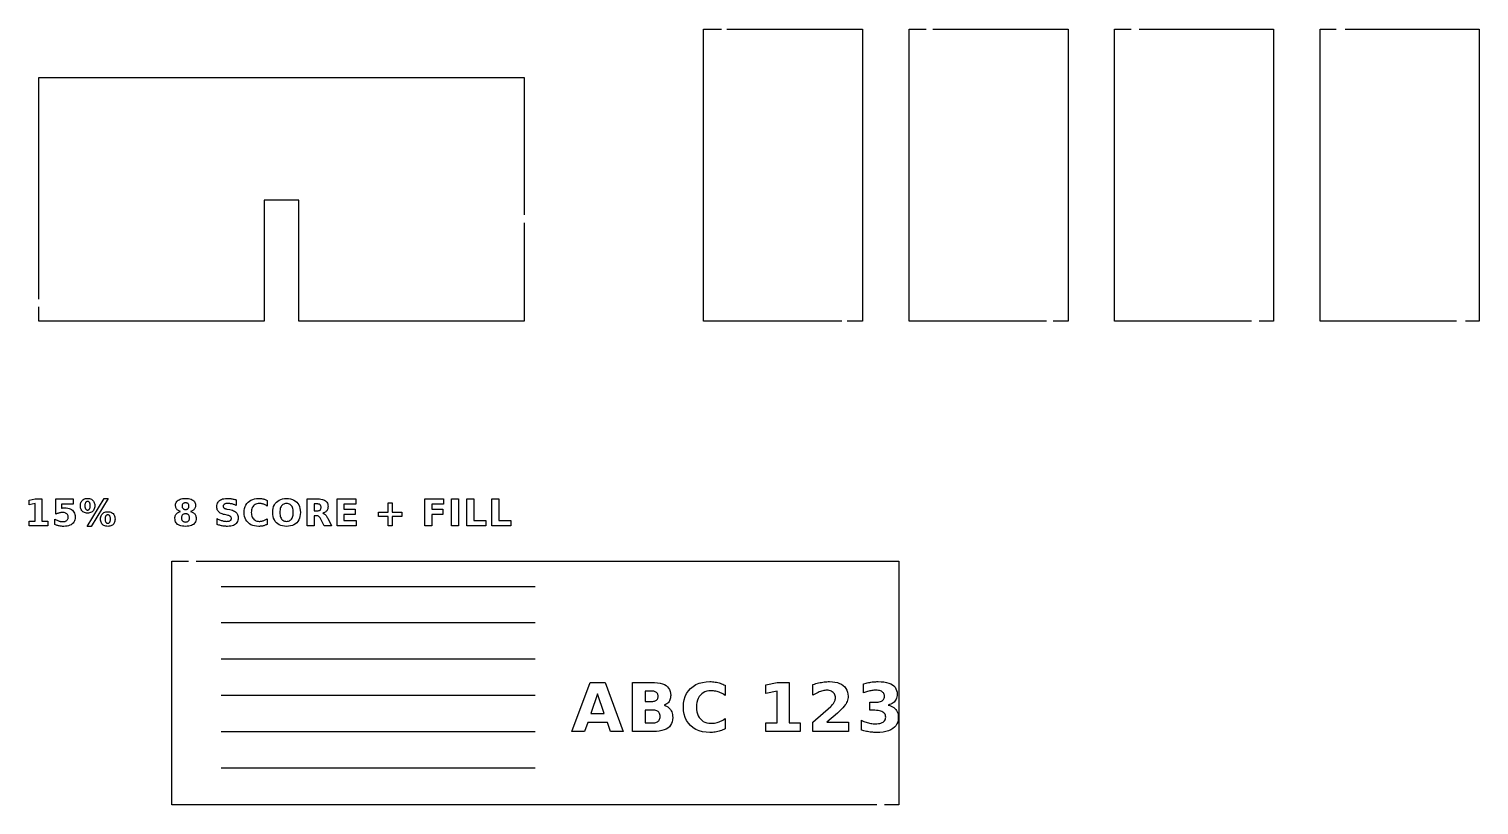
# Model space of a CAD drawing. Header units: millimetres. Extents: x 10 to 256, y 12 to 289.
# Drawn here: x 136.1 to 256.1, y 11.9 to 76.1 of the extents above; entities that cross this region are included whole.
import ezdxf

# ---------------------------------------------------------------- set-up
doc = ezdxf.new("R2010")
doc.units = ezdxf.units.MM
for name, color, linetype in [('CUT', 1, 'CONTINUOUS'), ('ENGRAVE', 5, 'CONTINUOUS'), ('SCORE', 7, 'CONTINUOUS')]:
    doc.layers.add(name, color=color, linetype=linetype)

msp = doc.modelspace()

# ---------------------------------------------------------------- linework, layer by layer
at = {"layer": 'CUT', "color": 1}
for points in [[(203.35, 51.925), (191.925, 51.925), (191.925, 76.075), (193.4, 76.075)], [(193.85, 76.075), (205.075, 76.075), (205.075, 51.925), (203.8, 51.925)], [(220.3, 51.925), (208.925, 51.925), (208.925, 76.075), (210.35, 76.075)], [(210.9, 76.075), (222.075, 76.075), (222.075, 51.925), (220.85, 51.925)], [(237.25, 51.925), (225.925, 51.925), (225.925, 76.075), (227.3, 76.075)], [(227.95, 76.075), (239.075, 76.075), (239.075, 51.925), (237.9, 51.925)], [(254.2, 51.925), (242.925, 51.925), (242.925, 76.075), (244.25, 76.075)], [(245, 76.075), (256.075, 76.075), (256.075, 51.925), (254.95, 51.925)], [(136.925, 53.75), (136.925, 72.075), (177.075, 72.075), (177.075, 60.7)], [(177.075, 60.05), (177.075, 51.925), (158.425, 51.925), (158.425, 61.925), (155.575, 61.925), (155.575, 51.925), (136.925, 51.925), (136.925, 53.1)], [(206.25, 11.925), (147.925, 11.925), (147.925, 32.075), (149.3, 32.075)], [(149.95, 32.075), (208.075, 32.075), (208.075, 11.925), (206.9, 11.925)]]:
    msp.add_lwpolyline(points, dxfattribs=at)
at = {"layer": 'ENGRAVE', "color": 5}
for points in [[(137.1755, 37.2275), (137.1755, 35.3969), (137.6828, 35.3969), (137.6828, 35), (136.1251, 35), (136.1251, 35.3969), (136.6324, 35.3969), (136.6324, 36.8366), (136.1117, 36.7292), (136.1117, 37.1201), (136.6294, 37.2275), (137.1755, 37.2275)], [(138.819, 36.4664), (138.841, 36.4717), (138.863, 36.4765), (138.885, 36.4809), (138.9071, 36.4848), (138.9292, 36.4882), (138.9515, 36.4912), (138.974, 36.4936), (138.9969, 36.4955), (139.02, 36.4969), (139.0435, 36.4977), (139.0672, 36.4979), (139.1979, 36.4923), (139.3187, 36.4753), (139.4294, 36.447), (139.53, 36.4074), (139.6207, 36.3565), (139.7013, 36.2943), (139.7706, 36.2219), (139.8273, 36.1407), (139.8714, 36.0505), (139.9029, 35.9515), (139.9218, 35.8435), (139.9281, 35.7266), (139.9212, 35.6106), (139.9006, 35.5033), (139.8663, 35.4047), (139.8183, 35.3148), (139.7566, 35.2336), (139.6811, 35.1611), (139.5935, 35.0987), (139.4952, 35.0476), (139.3863, 35.0078), (139.2667, 34.9794), (139.1365, 34.9624), (138.9956, 34.9567), (138.9325, 34.9577), (138.8697, 34.9608), (138.807, 34.9659), (138.7446, 34.973), (138.6824, 34.9821), (138.6203, 34.9933), (138.5585, 35.0065), (138.4968, 35.0219), (138.4352, 35.0394), (138.3737, 35.0589), (138.3123, 35.0806), (138.2511, 35.1044), (138.2511, 35.5565), (138.3112, 35.5231), (138.3704, 35.4927), (138.4284, 35.4651), (138.4855, 35.4405), (138.5415, 35.4187), (138.5965, 35.3998), (138.6504, 35.3839), (138.7033, 35.3708), (138.7552, 35.3607), (138.806, 35.3534), (138.8558, 35.3491), (138.9046, 35.3476), (138.9717, 35.3505), (139.0339, 35.359), (139.0912, 35.3732), (139.1436, 35.3931), (139.191, 35.4186), (139.2335, 35.4498), (139.2702, 35.4859), (139.3003, 35.526), (139.3236, 35.5701), (139.3403, 35.6183), (139.3503, 35.6704), (139.3536, 35.7266), (139.3503, 35.7832), (139.3403, 35.8357), (139.3236, 35.884), (139.3003, 35.9282), (139.2702, 35.9682), (139.2335, 36.0041), (139.191, 36.0351), (139.1436, 36.0605), (139.0912, 36.0802), (139.0339, 36.0943), (138.9717, 36.1027), (138.9046, 36.1056), (138.8628, 36.1047), (138.8202, 36.102), (138.7766, 36.0975), (138.7322, 36.0913), (138.6868, 36.0833), (138.6405, 36.0735), (138.5932, 36.0618), (138.5447, 36.0482), (138.495, 36.0326), (138.4442, 36.0151), (138.3922, 35.9957), (138.3391, 35.9743), (138.3391, 37.2275), (139.7669, 37.2275), (139.7669, 36.8053), (138.7971, 36.8053), (138.7971, 36.4606), (138.819, 36.4664)], [(141.513, 36.914), (141.535, 36.8367), (141.5483, 36.7527), (141.5527, 36.6621), (141.5483, 36.5714), (141.535, 36.4873), (141.513, 36.4099), (141.4821, 36.3391), (141.4423, 36.275), (141.3938, 36.2174), (141.3375, 36.1678), (141.2747, 36.1271), (141.2052, 36.0955), (141.1292, 36.0729), (141.0466, 36.0593), (140.9574, 36.0548), (140.8682, 36.0593), (140.7856, 36.0729), (140.7095, 36.0955), (140.6401, 36.1271), (140.5773, 36.1678), (140.521, 36.2174), (140.4724, 36.275), (140.4327, 36.3391), (140.4018, 36.4099), (140.3798, 36.4873), (140.3665, 36.5714), (140.3621, 36.6621), (140.3665, 36.7527), (140.3798, 36.8367), (140.4018, 36.914), (140.4327, 36.9847), (140.4724, 37.0486), (140.521, 37.1059), (140.5773, 37.1554), (140.6401, 37.1958), (140.7095, 37.2273), (140.7856, 37.2498), (140.8682, 37.2633), (140.9574, 37.2678), (141.0466, 37.2633), (141.1292, 37.2498), (141.2052, 37.2273), (141.2747, 37.1958), (141.3375, 37.1554), (141.3938, 37.1059), (141.4423, 37.0486), (141.4821, 36.9847), (141.513, 36.914)], [(140.9335, 34.9567), (142.3255, 37.2678), (142.6567, 37.2678), (141.2632, 34.9567), (140.9335, 34.9567)], [(148.3758, 36.3337), (148.3387, 36.3741), (148.3072, 36.4181), (148.2815, 36.4656), (148.2615, 36.5166), (148.2472, 36.571), (148.2386, 36.629), (148.2357, 36.6904), (148.2416, 36.7807), (148.2591, 36.8635), (148.2883, 36.9388), (148.3292, 37.0067), (148.3818, 37.0671), (148.4461, 37.1201), (148.5217, 37.1652), (148.6082, 37.2021), (148.7057, 37.2309), (148.8141, 37.2514), (148.9335, 37.2637), (149.0638, 37.2678), (149.1932, 37.2637), (149.3118, 37.2515), (149.4196, 37.2311), (149.5167, 37.2025), (149.603, 37.1657), (149.6785, 37.1208), (149.7427, 37.0681), (149.7953, 37.0077), (149.8362, 36.9397), (149.8655, 36.8642), (149.883, 36.7811), (149.8888, 36.6904), (149.886, 36.629), (149.8773, 36.571), (149.8629, 36.5166), (149.8427, 36.4656), (149.8168, 36.4181), (149.7851, 36.3741), (149.7478, 36.3337), (149.705, 36.2969), (149.6566, 36.2637), (149.6028, 36.2342), (149.5434, 36.2083), (149.4785, 36.1861), (149.551, 36.1631), (149.6174, 36.1356), (149.6775, 36.1039), (149.7315, 36.0678), (149.7793, 36.0273), (149.8209, 35.9825), (149.8563, 35.9334), (149.8852, 35.8803), (149.9077, 35.823), (149.9237, 35.7617), (149.9334, 35.6962), (149.9366, 35.6266), (149.9305, 35.5207), (149.9121, 35.4238), (149.8816, 35.3359), (149.8388, 35.257), (149.7838, 35.187), (149.7165, 35.1261), (149.6373, 35.0743), (149.5462, 35.032), (149.4433, 34.9991), (149.3286, 34.9755), (149.2021, 34.9614), (149.0638, 34.9567), (148.925, 34.9614), (148.798, 34.9755), (148.6828, 34.9991), (148.5794, 35.032), (148.4878, 35.0743), (148.4081, 35.1261), (148.3404, 35.187), (148.285, 35.257), (148.2419, 35.3359), (148.2111, 35.4238), (148.1927, 35.5207), (148.1865, 35.6266), (148.1897, 35.6962), (148.1993, 35.7617), (148.2154, 35.823), (148.2379, 35.8803), (148.2668, 35.9334), (148.3021, 35.9825), (148.3438, 36.0273), (148.3916, 36.0678), (148.4455, 36.1039), (148.5057, 36.1356), (148.572, 36.1631), (148.6445, 36.1861), (148.5797, 36.2083), (148.5204, 36.2342), (148.4666, 36.2637), (148.4184, 36.2969), (148.3758, 36.3337)], [(153.1436, 36.7362), (153.0837, 36.7579), (153.0242, 36.7774), (152.9653, 36.7947), (152.9069, 36.8098), (152.8492, 36.8225), (152.7926, 36.833), (152.7371, 36.8411), (152.6827, 36.8469), (152.6294, 36.8504), (152.5771, 36.8515), (152.5115, 36.85), (152.4518, 36.8452), (152.3981, 36.8374), (152.3503, 36.8263), (152.3086, 36.8122), (152.2728, 36.7948), (152.2427, 36.7742), (152.2181, 36.7501), (152.1989, 36.7225), (152.1852, 36.6914), (152.177, 36.6568), (152.1743, 36.6188), (152.1761, 36.59), (152.1817, 36.5635), (152.1909, 36.5392), (152.2038, 36.517), (152.2204, 36.497), (152.2407, 36.4793), (152.2658, 36.463), (152.297, 36.4475), (152.3341, 36.4329), (152.3773, 36.4189), (152.4265, 36.4058), (152.4816, 36.3935), (152.7263, 36.3443), (152.8442, 36.3172), (152.9501, 36.2859), (153.0441, 36.2503), (153.1262, 36.2103), (153.1963, 36.1661), (153.2545, 36.1175), (153.3023, 36.0632), (153.3415, 36.0018), (153.372, 35.9332), (153.3937, 35.8576), (153.4068, 35.7747), (153.4111, 35.6848), (153.4051, 35.5672), (153.3869, 35.4601), (153.3565, 35.3635), (153.314, 35.2773), (153.2594, 35.2017), (153.1926, 35.1365), (153.1133, 35.0816), (153.0212, 35.0366), (152.9164, 35.0017), (152.7987, 34.9767), (152.6682, 34.9617), (152.5249, 34.9567), (152.4542, 34.9579), (152.3835, 34.9612), (152.3127, 34.9668), (152.2418, 34.9746), (152.1708, 34.9847), (152.0997, 34.997), (152.0286, 35.0115), (151.9575, 35.0282), (151.8863, 35.047), (151.8152, 35.068), (151.7441, 35.0911), (151.673, 35.1164), (151.673, 35.6013), (151.7437, 35.565), (151.8137, 35.5319), (151.8828, 35.5019), (151.9512, 35.4749), (152.0187, 35.4511), (152.0855, 35.4304), (152.1515, 35.4129), (152.2167, 35.3985), (152.2812, 35.3874), (152.3448, 35.3794), (152.4076, 35.3746), (152.4697, 35.373), (152.5299, 35.3747), (152.5852, 35.38), (152.6357, 35.3887), (152.6812, 35.4008), (152.7219, 35.4165), (152.7577, 35.4357), (152.7882, 35.458), (152.8132, 35.4834), (152.8326, 35.5117), (152.8465, 35.5431), (152.8548, 35.5774), (152.8576, 35.6147), (152.8557, 35.6482), (152.8501, 35.679), (152.8406, 35.7072), (152.8274, 35.7327), (152.8105, 35.7556), (152.7897, 35.7758), (152.7634, 35.7944), (152.7295, 35.8123), (152.6881, 35.8295), (152.6392, 35.8461), (152.5828, 35.862), (152.5189, 35.8773), (152.2966, 35.9265), (152.1902, 35.9527), (152.0938, 35.9837), (152.0074, 36.0194), (151.9309, 36.0598), (151.8645, 36.1049), (151.808, 36.1548), (151.7608, 36.21), (151.7222, 36.2713), (151.6922, 36.3387), (151.6708, 36.4121), (151.6579, 36.4915), (151.6536, 36.577), (151.6596, 36.6836), (151.6775, 36.7817), (151.7073, 36.8713), (151.7491, 36.9523), (151.8028, 37.0248), (151.8684, 37.0888), (151.9453, 37.1435), (152.0326, 37.1882), (152.1303, 37.223), (152.2384, 37.2479), (152.3571, 37.2628), (152.4861, 37.2678), (152.5476, 37.267), (152.6096, 37.2647), (152.6722, 37.2609), (152.7354, 37.2555), (152.7992, 37.2486), (152.8636, 37.2402), (152.9286, 37.2302), (152.9944, 37.2187), (153.0609, 37.2057), (153.1282, 37.1911), (153.1962, 37.175), (153.2649, 37.1574), (153.2649, 36.6859), (153.204, 36.7122), (153.1436, 36.7362)], [(155.6426, 35.0504), (155.5873, 35.0308), (155.5312, 35.0136), (155.4744, 34.9985), (155.4168, 34.9857), (155.3584, 34.9753), (155.2991, 34.9672), (155.239, 34.9614), (155.1781, 34.9579), (155.1163, 34.9567), (154.9373, 34.9654), (154.771, 34.9913), (154.6177, 35.0345), (154.4771, 35.095), (154.3494, 35.1728), (154.2346, 35.2678), (154.1352, 35.3777), (154.0539, 35.4998), (153.9906, 35.6343), (153.9455, 35.781), (153.9184, 35.9401), (153.9093, 36.1115), (153.9184, 36.2834), (153.9455, 36.4428), (153.9906, 36.5899), (154.0539, 36.7246), (154.1352, 36.8468), (154.2346, 36.9567), (154.3494, 37.0518), (154.4771, 37.1295), (154.6177, 37.19), (154.771, 37.2332), (154.9373, 37.2592), (155.1163, 37.2678), (155.1781, 37.2666), (155.239, 37.2632), (155.2991, 37.2574), (155.3584, 37.2492), (155.4168, 37.2388), (155.4744, 37.226), (155.5312, 37.211), (155.5873, 37.1937), (155.6426, 37.1742), (155.6972, 37.1524), (155.7511, 37.1284), (155.8041, 37.1022), (155.8041, 36.6412), (155.7511, 36.6759), (155.6982, 36.7073), (155.6456, 36.7355), (155.5933, 36.7605), (155.5412, 36.7823), (155.4893, 36.8008), (155.4372, 36.8163), (155.3841, 36.829), (155.3301, 36.8389), (155.2752, 36.8459), (155.2193, 36.8501), (155.1626, 36.8515), (155.0638, 36.8461), (154.9723, 36.8297), (154.8881, 36.8023), (154.8112, 36.764), (154.7415, 36.7148), (154.6792, 36.6546), (154.6254, 36.5848), (154.5814, 36.5067), (154.5472, 36.4204), (154.5227, 36.3257), (154.508, 36.2228), (154.5031, 36.1115), (154.508, 36.0007), (154.5227, 35.8982), (154.5472, 35.8038), (154.5814, 35.7176), (154.6254, 35.6397), (154.6792, 35.5699), (154.7415, 35.5098), (154.8112, 35.4605), (154.8881, 35.4222), (154.9723, 35.3949), (155.0638, 35.3785), (155.1626, 35.373), (155.2193, 35.3744), (155.2752, 35.3786), (155.3301, 35.3857), (155.3841, 35.3955), (155.4372, 35.4082), (155.4893, 35.4237), (155.5412, 35.4422), (155.5933, 35.464), (155.6456, 35.489), (155.6982, 35.5172), (155.7511, 35.5487), (155.8041, 35.5834), (155.8041, 35.1223), (155.7511, 35.0961), (155.6972, 35.0721), (155.6426, 35.0504)], [(158.1534, 37.0544), (158.2613, 36.9604), (158.3543, 36.8515), (158.4304, 36.7295), (158.4896, 36.5945), (158.5318, 36.4465), (158.5572, 36.2855), (158.5657, 36.1115), (158.5572, 35.938), (158.5318, 35.7773), (158.4896, 35.6296), (158.4304, 35.4948), (158.3543, 35.373), (158.2613, 35.2641), (158.1534, 35.1702), (158.0325, 35.0933), (157.8987, 35.0336), (157.752, 34.9909), (157.5924, 34.9653), (157.4198, 34.9567), (157.2477, 34.9653), (157.0884, 34.9909), (156.9418, 35.0336), (156.8081, 35.0933), (156.6872, 35.1702), (156.5791, 35.2641), (156.4859, 35.373), (156.4096, 35.4948), (156.3503, 35.6296), (156.3079, 35.7773), (156.2825, 35.938), (156.274, 36.1115), (156.2825, 36.2855), (156.3079, 36.4465), (156.3503, 36.5945), (156.4096, 36.7295), (156.4859, 36.8515), (156.5791, 36.9604), (156.6872, 37.0544), (156.8081, 37.1312), (156.9418, 37.191), (157.0884, 37.2336), (157.2477, 37.2593), (157.4198, 37.2678), (157.5924, 37.2593), (157.752, 37.2336), (157.8987, 37.191), (158.0325, 37.1312), (158.1534, 37.0544)], [(160.1395, 37.2234), (160.2666, 37.2111), (160.3807, 37.1906), (160.4817, 37.1619), (160.5697, 37.1249), (160.6446, 37.0798), (160.7073, 37.0258), (160.7586, 36.9623), (160.7985, 36.8892), (160.827, 36.8066), (160.844, 36.7145), (160.8497, 36.6128), (160.8468, 36.5414), (160.8379, 36.4744), (160.8231, 36.4118), (160.8023, 36.3535), (160.7757, 36.2997), (160.7431, 36.2503), (160.7045, 36.2051), (160.6599, 36.1641), (160.6094, 36.1272), (160.5528, 36.0944), (160.4902, 36.0658), (160.4215, 36.0414), (160.4602, 36.0306), (160.4974, 36.0159), (160.5333, 35.9976), (160.5678, 35.9754), (160.6009, 35.9495), (160.6327, 35.9198), (160.6638, 35.8855), (160.6951, 35.8458), (160.7265, 35.8006), (160.758, 35.75), (160.7896, 35.694), (160.8214, 35.6326), (161.1332, 35), (160.5215, 35), (160.25, 35.5535), (160.2226, 35.6063), (160.195, 35.6532), (160.1674, 35.6941), (160.1396, 35.7292), (160.1117, 35.7585), (160.0836, 35.7818), (160.054, 35.8005), (160.0212, 35.8158), (159.9853, 35.8277), (159.9464, 35.8362), (159.9043, 35.8413), (159.8591, 35.843), (159.6965, 35.843), (159.6965, 35), (159.122, 35), (159.122, 37.2275), (159.9993, 37.2275), (160.1395, 37.2234)], [(162.1715, 36.7933), (162.1715, 36.3786), (163.0891, 36.3786), (163.0891, 35.9444), (162.1715, 35.9444), (162.1715, 35.4342), (163.1801, 35.4342), (163.1801, 35), (161.5971, 35), (161.5971, 37.2275), (163.1473, 37.2275), (163.1473, 36.7933), (162.1715, 36.7933)], [(169.4354, 36.3786), (170.353, 36.3786), (170.353, 35.9444), (169.4354, 35.9444), (169.4354, 35), (168.861, 35), (168.861, 37.2275), (170.4112, 37.2275), (170.4112, 36.7933), (169.4354, 36.7933), (169.4354, 36.3786)], [(171.0705, 35), (171.0705, 37.2275), (171.6449, 37.2275), (171.6449, 35), (171.0705, 35)], [(173.9126, 35), (172.3296, 35), (172.3296, 37.2275), (172.904, 37.2275), (172.904, 35.4342), (173.9126, 35.4342), (173.9126, 35)], [(175.9818, 35), (174.3989, 35), (174.3989, 37.2275), (174.9733, 37.2275), (174.9733, 35.4342), (175.9818, 35.4342), (175.9818, 35)], [(140.7595, 36.8544), (140.7481, 36.8127), (140.7401, 36.7668), (140.7352, 36.7166), (140.7336, 36.6621), (140.7352, 36.607), (140.7401, 36.5564), (140.7481, 36.5101), (140.7595, 36.4681), (140.774, 36.4305), (140.7918, 36.3972), (140.8125, 36.3687), (140.836, 36.3454), (140.8623, 36.3273), (140.8913, 36.3143), (140.923, 36.3066), (140.9574, 36.304), (140.9918, 36.3066), (141.0235, 36.3143), (141.0523, 36.3273), (141.0784, 36.3454), (141.1017, 36.3687), (141.1223, 36.3972), (141.1398, 36.4305), (141.1542, 36.4681), (141.1653, 36.5101), (141.1733, 36.5564), (141.1781, 36.607), (141.1797, 36.6621), (141.1781, 36.7166), (141.1732, 36.7668), (141.1652, 36.8127), (141.1538, 36.8544), (141.1393, 36.8917), (141.1215, 36.9246), (141.1008, 36.9529), (141.0774, 36.976), (141.0514, 36.994), (141.0227, 37.0069), (140.9914, 37.0146), (140.9574, 37.0171), (140.923, 37.0146), (140.8913, 37.0069), (140.8623, 36.994), (140.836, 36.976), (140.8125, 36.9529), (140.7918, 36.9246), (140.774, 36.8917), (140.7595, 36.8544)], [(143.1883, 35.8172), (143.2104, 35.74), (143.2237, 35.6561), (143.2282, 35.5655), (143.2237, 35.4748), (143.2104, 35.3906), (143.1883, 35.3131), (143.1572, 35.2422), (143.1173, 35.1779), (143.0685, 35.1201), (143.012, 35.0702), (142.949, 35.0293), (142.8794, 34.9976), (142.8033, 34.9749), (142.7206, 34.9613), (142.6314, 34.9567), (142.5421, 34.9613), (142.4594, 34.9749), (142.3832, 34.9976), (142.3134, 35.0293), (142.2502, 35.0702), (142.1935, 35.1201), (142.1445, 35.1779), (142.1044, 35.2422), (142.0732, 35.3131), (142.0509, 35.3906), (142.0376, 35.4748), (142.0331, 35.5655), (142.0376, 35.6557), (142.0509, 35.7393), (142.0732, 35.8163), (142.1044, 35.8867), (142.1445, 35.9506), (142.1935, 36.0078), (142.2502, 36.0573), (142.3134, 36.0978), (142.3832, 36.1292), (142.4594, 36.1517), (142.5421, 36.1652), (142.6314, 36.1697), (142.7206, 36.1652), (142.8033, 36.1518), (142.8794, 36.1294), (142.949, 36.0981), (143.012, 36.0578), (143.0685, 36.0086), (143.1173, 35.9515), (143.1572, 35.8877), (143.1883, 35.8172)], [(148.847, 35.9355), (148.8161, 35.9086), (148.7897, 35.8772), (148.768, 35.8415), (148.7512, 35.8016), (148.7392, 35.7574), (148.732, 35.7091), (148.7296, 35.6565), (148.732, 35.6039), (148.7392, 35.5556), (148.7512, 35.5116), (148.768, 35.4718), (148.7897, 35.4363), (148.8161, 35.4051), (148.847, 35.3784), (148.8821, 35.3566), (148.9213, 35.3396), (148.9646, 35.3275), (149.0121, 35.3202), (149.0638, 35.3178), (149.1149, 35.3202), (149.1619, 35.3275), (149.2048, 35.3396), (149.2435, 35.3566), (149.278, 35.3784), (149.3085, 35.4051), (149.3344, 35.4363), (149.3557, 35.4718), (149.3722, 35.5116), (149.3841, 35.5556), (149.3911, 35.6039), (149.3935, 35.6565), (149.3911, 35.7095), (149.3841, 35.7582), (149.3722, 35.8025), (149.3557, 35.8425), (149.3344, 35.8781), (149.3085, 35.9094), (149.278, 35.936), (149.2435, 35.9578), (149.2048, 35.9748), (149.1619, 35.9869), (149.1149, 35.9942), (149.0638, 35.9966), (149.0121, 35.9942), (148.9646, 35.9869), (148.9213, 35.9746), (148.8821, 35.9575), (148.847, 35.9355)], [(148.8116, 36.4824), (148.8301, 36.4534), (148.8527, 36.4278), (148.879, 36.4059), (148.9089, 36.388), (148.9424, 36.3741), (148.9793, 36.3642), (149.0198, 36.3582), (149.0638, 36.3562), (149.1068, 36.3582), (149.1465, 36.3642), (149.1828, 36.3741), (149.2156, 36.388), (149.2451, 36.4059), (149.2712, 36.4278), (149.2935, 36.4534), (149.3118, 36.4824), (149.326, 36.5147), (149.3361, 36.5505), (149.3422, 36.5897), (149.3443, 36.6322), (149.3422, 36.6748), (149.3361, 36.7139), (149.326, 36.7495), (149.3118, 36.7817), (149.2935, 36.8105), (149.2712, 36.8359), (149.2451, 36.8575), (149.2156, 36.8752), (149.1828, 36.889), (149.1465, 36.8989), (149.1068, 36.9048), (149.0638, 36.9067), (149.0198, 36.9047), (148.9793, 36.8988), (148.9424, 36.8888), (148.9089, 36.8749), (148.879, 36.857), (148.8527, 36.8351), (148.8301, 36.8096), (148.8116, 36.7807), (148.7973, 36.7486), (148.787, 36.7131), (148.7809, 36.6743), (148.7788, 36.6322), (148.7809, 36.5897), (148.787, 36.5505), (148.7973, 36.5147), (148.8116, 36.4824)], [(157.064, 36.7168), (157.0125, 36.6576), (156.9683, 36.5885), (156.9321, 36.5107), (156.904, 36.4241), (156.8839, 36.3287), (156.8718, 36.2245), (156.8678, 36.1115), (156.8718, 35.999), (156.8839, 35.8952), (156.904, 35.8001), (156.9321, 35.7137), (156.9683, 35.636), (157.0125, 35.5669), (157.064, 35.5077), (157.1221, 35.4592), (157.1867, 35.4215), (157.2579, 35.3945), (157.3356, 35.3784), (157.4198, 35.373), (157.5045, 35.3784), (157.5826, 35.3945), (157.6541, 35.4215), (157.7189, 35.4592), (157.7771, 35.5077), (157.8286, 35.5669), (157.8728, 35.636), (157.909, 35.7137), (157.9372, 35.8001), (157.9573, 35.8952), (157.9693, 35.999), (157.9733, 36.1115), (157.9693, 36.2245), (157.9573, 36.3287), (157.9372, 36.4241), (157.909, 36.5107), (157.8728, 36.5885), (157.8286, 36.6576), (157.7771, 36.7168), (157.7189, 36.7653), (157.6541, 36.803), (157.5826, 36.83), (157.5045, 36.8461), (157.4198, 36.8515), (157.3356, 36.8461), (157.2579, 36.83), (157.1867, 36.803), (157.1221, 36.7653), (157.064, 36.7168)], [(160.1681, 36.2865), (160.197, 36.307), (160.2209, 36.3317), (160.2405, 36.3613), (160.2558, 36.3957), (160.2666, 36.4349), (160.2732, 36.479), (160.2753, 36.5278), (160.2732, 36.5761), (160.2666, 36.6196), (160.2558, 36.6583), (160.2405, 36.6922), (160.2209, 36.7213), (160.197, 36.7456), (160.1681, 36.7657), (160.1334, 36.7821), (160.0931, 36.7948), (160.0471, 36.804), (159.9955, 36.8094), (159.9382, 36.8113), (159.6965, 36.8113), (159.6965, 36.2398), (159.9382, 36.2398), (159.9955, 36.2417), (160.0471, 36.2473), (160.0931, 36.2566), (160.1334, 36.2697), (160.1681, 36.2865)], [(166.1698, 35.7818), (166.1698, 35), (165.8147, 35), (165.8147, 35.7818), (165.0359, 35.7818), (165.0359, 36.1339), (165.8147, 36.1339), (165.8147, 36.9157), (166.1698, 36.9157), (166.1698, 36.1339), (166.9486, 36.1339), (166.9486, 35.7818), (166.1698, 35.7818)], [(142.4495, 35.7945), (142.4349, 35.7574), (142.4236, 35.716), (142.4155, 35.6701), (142.4107, 35.62), (142.4091, 35.5655), (142.4107, 35.5105), (142.4155, 35.4599), (142.4234, 35.4138), (142.4346, 35.3722), (142.449, 35.3349), (142.4665, 35.3021), (142.4871, 35.2741), (142.5104, 35.2511), (142.5365, 35.2333), (142.5653, 35.2206), (142.597, 35.2129), (142.6314, 35.2104), (142.6658, 35.2129), (142.6974, 35.2206), (142.7261, 35.2333), (142.7521, 35.2511), (142.7752, 35.2741), (142.7955, 35.3021), (142.8128, 35.3349), (142.827, 35.3722), (142.838, 35.4138), (142.8459, 35.4599), (142.8506, 35.5105), (142.8522, 35.5655), (142.8506, 35.62), (142.8458, 35.6701), (142.8378, 35.716), (142.8267, 35.7574), (142.8123, 35.7945), (142.7948, 35.8273), (142.7743, 35.8553), (142.7511, 35.8783), (142.7252, 35.8961), (142.6966, 35.9089), (142.6653, 35.9165), (142.6314, 35.9191), (142.5974, 35.9165), (142.5661, 35.9089), (142.5374, 35.8961), (142.5114, 35.8783), (142.488, 35.8553), (142.4673, 35.8273), (142.4495, 35.7945)], [(182.5272, 22.05), (183.7724, 22.05), (185.2725, 18), (184.2227, 18), (183.9677, 18.7378), (182.3346, 18.7378), (182.0769, 18), (181.0271, 18), (182.5272, 22.05)], [(189.0414, 19.9637), (189.1155, 19.8898), (189.1812, 19.8066), (189.2376, 19.7156), (189.2837, 19.618), (189.3196, 19.5137), (189.3452, 19.4028), (189.3605, 19.2852), (189.3657, 19.161), (189.3547, 18.974), (189.3217, 18.8036), (189.2667, 18.6497), (189.1896, 18.5124), (189.0906, 18.3917), (188.9696, 18.2875), (188.8261, 18.1997), (188.6598, 18.1278), (188.4705, 18.0719), (188.2583, 18.0319), (188.0232, 18.008), (187.7652, 18), (186.0318, 18), (186.0318, 22.05), (187.5997, 22.05), (187.868, 22.0429), (188.1105, 22.0217), (188.3271, 21.9863), (188.5178, 21.9367), (188.6827, 21.8729), (188.8218, 21.795), (188.9374, 21.7015), (189.032, 21.591), (189.1056, 21.4634), (189.1581, 21.3188), (189.1897, 21.1572), (189.2002, 20.9785), (189.1964, 20.8824), (189.1848, 20.7912), (189.1656, 20.7049), (189.1387, 20.6235), (189.1041, 20.5469), (189.0618, 20.4753), (189.0123, 20.4091), (188.9558, 20.3489), (188.8923, 20.2946), (188.8219, 20.2462), (188.7446, 20.2039), (188.6604, 20.1674), (188.7683, 20.1303), (188.8677, 20.0839), (188.9588, 20.0284), (189.0414, 19.9637)], [(193.5059, 18.1311), (193.4067, 18.0916), (193.3061, 18.0561), (193.2041, 18.0246), (193.1008, 17.9973), (192.9961, 17.9741), (192.8898, 17.9551), (192.7821, 17.9403), (192.6728, 17.9298), (192.562, 17.9234), (192.4498, 17.9213), (192.1242, 17.937), (191.8219, 17.9842), (191.5431, 18.0627), (191.2875, 18.1727), (191.0554, 18.3141), (190.8466, 18.4869), (190.6659, 18.6866), (190.518, 18.9087), (190.403, 19.1532), (190.3209, 19.4201), (190.2716, 19.7093), (190.2552, 20.0209), (190.2716, 20.3334), (190.3209, 20.6233), (190.403, 20.8907), (190.518, 21.1355), (190.6659, 21.3579), (190.8466, 21.5577), (191.0554, 21.7305), (191.2875, 21.8719), (191.5431, 21.9819), (191.8219, 22.0604), (192.1242, 22.1076), (192.4498, 22.1233), (192.562, 22.1212), (192.6728, 22.1148), (192.7821, 22.1043), (192.8898, 22.0895), (192.9961, 22.0705), (193.1008, 22.0473), (193.2041, 22.02), (193.3061, 21.9885), (193.4067, 21.953), (193.5059, 21.9135), (193.6038, 21.8699), (193.7003, 21.8222), (193.7003, 20.9839), (193.6038, 21.047), (193.5077, 21.1042), (193.4121, 21.1555), (193.3169, 21.201), (193.2222, 21.2405), (193.1279, 21.2742), (193.0331, 21.3024), (192.9365, 21.3254), (192.8384, 21.3434), (192.7385, 21.3562), (192.637, 21.3639), (192.5339, 21.3664), (192.3542, 21.3565), (192.1878, 21.3266), (192.0347, 21.2769), (191.8949, 21.2073), (191.7683, 21.1178), (191.6549, 21.0084), (191.5571, 20.8815), (191.4771, 20.7395), (191.4149, 20.5825), (191.3704, 20.4104), (191.3437, 20.2232), (191.3349, 20.0209), (191.3437, 19.8195), (191.3704, 19.633), (191.4149, 19.4615), (191.4771, 19.3048), (191.5571, 19.1631), (191.6549, 19.0362), (191.7683, 18.9268), (191.8949, 18.8373), (192.0347, 18.7677), (192.1878, 18.718), (192.3542, 18.6881), (192.5339, 18.6782), (192.637, 18.6807), (192.7385, 18.6884), (192.8384, 18.7012), (192.9365, 18.7192), (193.0331, 18.7422), (193.1279, 18.7704), (193.2222, 18.8041), (193.3169, 18.8436), (193.4121, 18.8891), (193.5077, 18.9404), (193.6038, 18.9976), (193.7003, 19.0607), (193.7003, 18.2224), (193.6038, 18.1747), (193.5059, 18.1311)], [(197.0609, 21.144), (197.0609, 21.8547), (198.0022, 22.05), (198.995, 22.05), (198.995, 18.7216), (199.9173, 18.7216), (199.9173, 18), (197.0853, 18), (197.0853, 18.7216), (198.0076, 18.7216), (198.0076, 21.3393), (197.0609, 21.144)], [(200.9615, 18), (200.9615, 18.7677), (202.4399, 20.0725), (202.503, 20.1319), (202.5605, 20.1909), (202.6121, 20.2495), (202.6581, 20.3076), (202.6983, 20.3652), (202.7329, 20.4224), (202.7619, 20.4798), (202.7856, 20.5379), (202.8041, 20.5967), (202.8173, 20.6563), (202.8252, 20.7167), (202.8278, 20.7778), (202.8225, 20.8696), (202.8066, 20.9553), (202.78, 21.0348), (202.7428, 21.1081), (202.695, 21.1753), (202.6366, 21.2362), (202.5693, 21.2893), (202.495, 21.3327), (202.4138, 21.3664), (202.3255, 21.3905), (202.2302, 21.405), (202.1279, 21.4098), (202.0453, 21.4069), (201.96, 21.3982), (201.8723, 21.3837), (201.7819, 21.3634), (201.689, 21.3373), (201.5935, 21.3054), (201.4957, 21.2678), (201.3955, 21.2245), (201.2931, 21.1755), (201.1884, 21.1209), (201.0815, 21.0607), (200.9723, 20.9948), (200.9723, 21.8845), (201.0897, 21.9219), (201.2065, 21.9561), (201.3229, 21.9873), (201.4389, 22.0154), (201.5544, 22.0403), (201.6695, 22.0622), (201.7839, 22.0809), (201.8977, 22.0961), (202.0106, 22.108), (202.1228, 22.1165), (202.2343, 22.1216), (202.3449, 22.1233), (202.5783, 22.1144), (202.7936, 22.0877), (202.9909, 22.0432), (203.1702, 21.981), (203.3315, 21.901), (203.4748, 21.8032), (203.5979, 21.6895), (203.6986, 21.5617), (203.7769, 21.42), (203.8328, 21.2643), (203.8664, 21.0945), (203.8776, 20.9107), (203.8729, 20.8016), (203.8586, 20.695), (203.8349, 20.5909), (203.8016, 20.4893), (203.7589, 20.3902), (203.7067, 20.2936), (203.6393, 20.1928), (203.5509, 20.0812), (203.4415, 19.9589), (203.3113, 19.8258), (203.16, 19.6819), (202.9878, 19.5272), (202.1225, 18.7677), (203.9047, 18.7677), (203.9047, 18), (200.9615, 18)], [(207.5581, 20.0389), (207.6564, 19.9733), (207.7438, 19.8991), (207.8203, 19.8161), (207.8853, 19.7249), (207.9386, 19.6258), (207.98, 19.5188), (208.0095, 19.4038), (208.0273, 19.2809), (208.0332, 19.1502), (208.0204, 18.9575), (207.982, 18.7808), (207.9179, 18.6202), (207.8282, 18.4756), (207.713, 18.3471), (207.572, 18.2346), (207.4066, 18.1389), (207.2176, 18.0606), (207.0051, 17.9997), (206.7691, 17.9561), (206.5096, 17.93), (206.2266, 17.9213), (206.1225, 17.9227), (206.0184, 17.9269), (205.9143, 17.9339), (205.81, 17.9436), (205.7057, 17.9562), (205.6013, 17.9715), (205.497, 17.9896), (205.3932, 18.0105), (205.2897, 18.0342), (205.1866, 18.0607), (205.0838, 18.09), (204.9814, 18.1221), (204.9814, 18.9277), (205.079, 18.8809), (205.1763, 18.8381), (205.2734, 18.7992), (205.3703, 18.7644), (205.4669, 18.7335), (205.5633, 18.7067), (205.6593, 18.6839), (205.7549, 18.6652), (205.8498, 18.6507), (205.9443, 18.6403), (206.0382, 18.6341), (206.1316, 18.6321), (206.2646, 18.636), (206.3868, 18.648), (206.4982, 18.668), (206.5988, 18.696), (206.6887, 18.7319), (206.7677, 18.7758), (206.8353, 18.8272), (206.8906, 18.8855), (206.9336, 18.9508), (206.9643, 19.023), (206.9827, 19.1021), (206.9888, 19.1882), (206.9825, 19.2767), (206.9637, 19.3577), (206.9322, 19.4313), (206.8882, 19.4974), (206.8315, 19.5561), (206.7623, 19.6073), (206.6808, 19.6508), (206.5873, 19.6864), (206.4819, 19.7141), (206.3645, 19.7339), (206.235, 19.7457), (206.0936, 19.7497), (205.6759, 19.7497), (205.6759, 20.4224), (206.1153, 20.4224), (206.2409, 20.4258), (206.3553, 20.4361), (206.4585, 20.4533), (206.5506, 20.4773), (206.6315, 20.5081), (206.7013, 20.5458), (206.7601, 20.5906), (206.8083, 20.6424), (206.8457, 20.7015), (206.8725, 20.7677), (206.8885, 20.841), (206.8939, 20.9215), (206.8887, 20.9964), (206.8731, 21.0653), (206.8471, 21.1284), (206.8107, 21.1856), (206.7639, 21.2369), (206.7067, 21.2823), (206.64, 21.3213), (206.5647, 21.3532), (206.4809, 21.378), (206.3884, 21.3957), (206.2874, 21.4063), (206.1777, 21.4098), (206.0935, 21.4082), (206.0089, 21.4035), (205.9241, 21.3956), (205.839, 21.3845), (205.7535, 21.3703), (205.6678, 21.3529), (205.5819, 21.3324), (205.4963, 21.3089), (205.4107, 21.2823), (205.3254, 21.2528), (205.2401, 21.2202), (205.1551, 21.1847), (205.1551, 21.9497), (205.258, 21.9774), (205.3606, 22.0027), (205.4629, 22.0256), (205.565, 22.0461), (205.6667, 22.0642), (205.7681, 22.0799), (205.8691, 22.0931), (205.9695, 22.104), (206.0692, 22.1124), (206.1684, 22.1184), (206.267, 22.1221), (206.3649, 22.1233), (206.617, 22.1161), (206.847, 22.0945), (207.0549, 22.0585), (207.2408, 22.0081), (207.4046, 21.9434), (207.5463, 21.8642), (207.6661, 21.7706), (207.764, 21.6624), (207.8403, 21.5397), (207.8947, 21.4024), (207.9274, 21.2506), (207.9383, 21.0843), (207.9331, 20.9694), (207.9175, 20.8617), (207.8915, 20.7612), (207.8551, 20.6678), (207.8083, 20.5815), (207.7511, 20.5024), (207.6837, 20.4307), (207.6064, 20.3664), (207.5192, 20.3095), (207.4219, 20.2601), (207.3148, 20.2182), (207.1977, 20.1837), (207.3288, 20.1441), (207.4489, 20.0958), (207.5581, 20.0389)], [(183.7045, 19.4893), (183.1512, 21.1006), (182.5951, 19.4893), (183.7045, 19.4893)], [(187.871, 20.5092), (187.9301, 20.5303), (187.9825, 20.5574), (188.0283, 20.5906), (188.0673, 20.6296), (188.0992, 20.6744), (188.1239, 20.7249), (188.1416, 20.7811), (188.1523, 20.843), (188.1558, 20.9107), (188.1523, 20.9776), (188.1416, 21.0389), (188.1239, 21.0948), (188.0992, 21.1452), (188.0673, 21.1901), (188.0283, 21.2294), (187.9825, 21.263), (187.9301, 21.2905), (187.871, 21.3118), (187.8053, 21.3271), (187.7329, 21.3362), (187.654, 21.3393), (187.0762, 21.3393), (187.0762, 20.4821), (187.654, 20.4821), (187.7329, 20.4851), (187.8053, 20.4942), (187.871, 20.5092)], [(188.0395, 18.7698), (188.1054, 18.803), (188.1626, 18.8436), (188.2111, 18.8917), (188.2508, 18.9473), (188.2816, 19.0105), (188.3037, 19.0812), (188.3169, 19.1594), (188.3213, 19.2451), (188.3169, 19.3292), (188.3038, 19.4059), (188.282, 19.4754), (188.2514, 19.5375), (188.212, 19.5923), (188.164, 19.6398), (188.1071, 19.68), (188.0413, 19.7129), (187.9666, 19.7385), (187.883, 19.7568), (187.7906, 19.7677), (187.6892, 19.7714), (187.0762, 19.7714), (187.0762, 18.7107), (187.6892, 18.7107), (187.7898, 18.7144), (187.8817, 18.7255), (187.9649, 18.744), (188.0395, 18.7698)]]:
    msp.add_lwpolyline(points, close=True, dxfattribs=at)
at = {"layer": 'SCORE', "color": 7}
for points in [[(152, 30), (178, 30)], [(152, 27), (178, 27)], [(152, 24), (178, 24)], [(152, 21), (178, 21)], [(152, 18), (178, 18)], [(152, 15), (178, 15)]]:
    msp.add_lwpolyline(points, dxfattribs=at)

doc.saveas('drawing.dxf')
